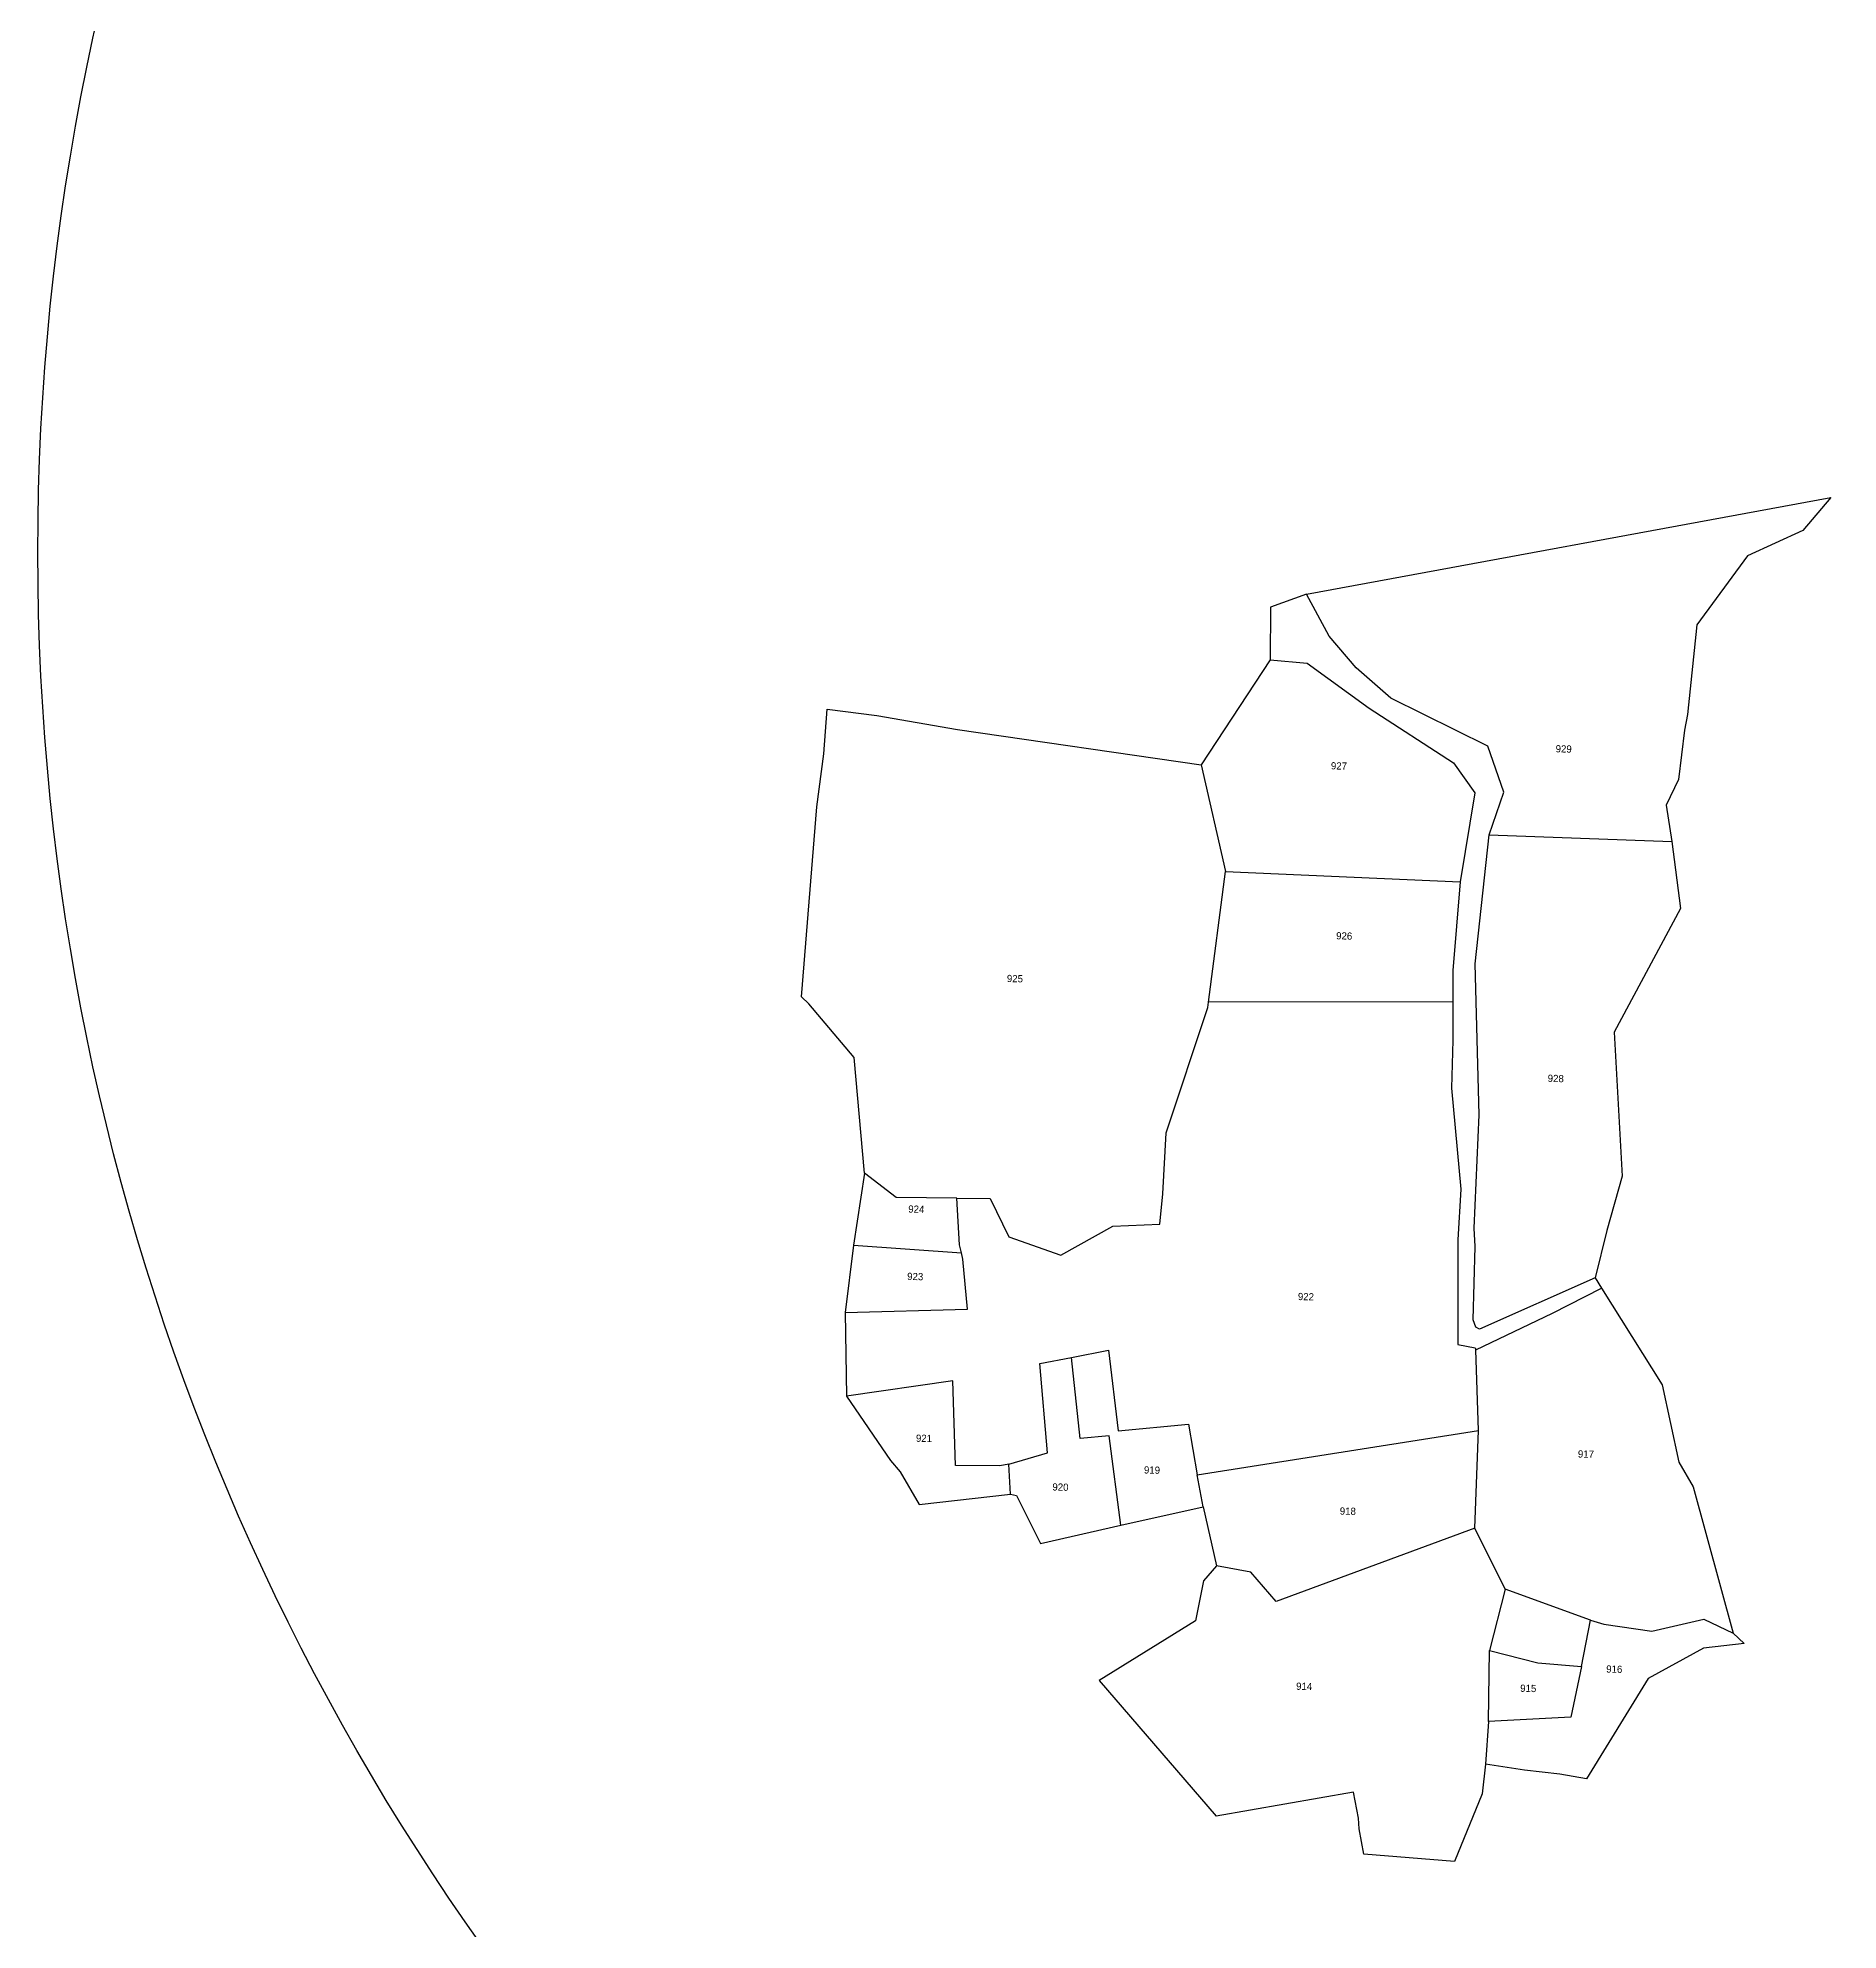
# Model space of a CAD drawing. Header units: metres. Extents: x 258265 to 262653, y 2177285 to 2183135.
# Drawn here: x 258264.7 to 258713.9, y 2180021.3 to 2180493.5 of the extents above; entities that cross this region are included whole.
import ezdxf

# ---------------------------------------------------------------- set-up
doc = ezdxf.new("R2010")
doc.units = ezdxf.units.M
for name, color, linetype in [('OFF', 1, 'Continuous'), ('POLY_PARCEL', 6, 'Continuous'), ('POLY_ROAD', 30, 'Continuous'), ('TEXT_PARCEL', 7, 'Continuous')]:
    doc.layers.add(name, color=color, linetype=linetype)
doc.styles.add('TEXT_MAP', font='', dxfattribs={"height": 1.8})
doc.styles.get('TEXT_MAP').set_extended_font_data('Kruti Dev 050')

# ---------------------------------------------------------------- blocks, each defined once
blk = doc.blocks.new('DSFVD')
at = {"layer": 'OFF'}
for points in [[(153.1, 365.51), (283.93, 389.59)], [(37.93, 186.26), (38.25, 165.4)]]:
    blk.add_lwpolyline(points, dxfattribs=at)
at = {"layer": 'POLY_PARCEL'}
for points in [[(283.93, 389.59), (276.87, 381.4), (263.12, 375.05), (250.45, 357.84), (248.09, 335.43), (247.37, 331.56), (245.9, 319.26), (242.81, 312.82), (244.22, 303.75)], [(144, 349.12), (126.74, 322.93)], [(42.79, 221.02), (40.19, 249.9), (28.86, 263.29), (27.05, 265.03), (30.9, 312.41), (32.58, 325.65), (33.43, 336.77), (45.82, 335.23), (66.01, 331.76), (126.74, 322.93)], [(126.74, 322.93), (132.88, 296.25)], [(198.66, 305.47), (244.22, 303.75)], [(244.22, 303.75), (246.39, 287.08), (229.85, 256.17), (231.81, 220.23), (228.03, 206.67), (225.13, 194.89)], [(128.61, 263.68), (132.88, 296.25)], [(132.88, 296.25), (191.37, 293.7)], [(65.77, 214.78), (74.1, 214.71), (78.75, 205.09), (91.73, 200.54), (104.74, 207.78), (116.46, 208.25), (117.23, 215.84), (118.01, 231.06), (128.43, 262.36), (128.61, 263.68)], [(189.57, 263.73), (128.61, 263.68)], [(42.79, 221.02), (40.05, 203.05)], [(65.77, 214.78), (50.67, 214.95), (42.79, 221.02)], [(66.95, 201.16), (66.5, 203.12), (65.77, 214.78)], [(40.05, 203.05), (37.93, 186.26), (68.44, 187.06), (67.31, 199.56), (66.95, 201.16)], [(40.05, 203.05), (66.95, 201.16)], [(225.13, 194.89), (226.63, 192.29)], [(226.63, 192.29), (241.79, 168.17), (245.93, 148.9), (249.53, 142.78), (259.56, 106.25)], [(78.75, 148.38), (88.45, 151.24), (86.54, 173.48), (94.41, 175.04)], [(94.41, 175.04), (103.68, 176.88), (106.06, 156.71), (123.64, 158.41), (125.78, 145.76)], [(106.7, 133.17), (103.83, 155.46), (96.56, 154.79), (94.41, 175.04)], [(195.95, 156.8), (195.29, 176.92)], [(78.75, 148.38), (76.54, 147.96), (65.49, 148.04), (64.8, 169.2), (38.25, 165.4), (49.23, 149.31), (51.66, 146.49), (56.4, 138.36), (79.23, 140.91)], [(125.78, 145.76), (195.95, 156.8)], [(195.06, 132.46), (195.95, 156.8)], [(79.23, 140.91), (78.75, 148.38)], [(127.27, 137.79), (125.78, 145.76)], [(79.23, 140.91), (80.71, 140.61), (86.67, 128.59), (106.7, 133.17)], [(106.7, 133.17), (127.27, 137.79)], [(127.27, 137.79), (130.63, 123.06)], [(195.06, 132.46), (145.46, 114.13), (139.21, 121.41), (130.63, 123.06)], [(202.67, 117.19), (195.06, 132.46)], [(130.63, 123.06), (127.39, 119.28), (125.32, 109.29), (101.31, 94.43), (130.51, 60.55)], [(202.67, 117.19), (198.74, 101.92)], [(223.95, 109.47), (202.67, 117.19)], [(221.66, 97.88), (223.95, 109.47)], [(223.95, 109.47), (227.29, 108.5), (239.19, 106.73), (252.23, 109.75), (259.56, 106.25)], [(259.56, 106.25), (262.27, 103.65), (252.08, 102.51)], [(252.08, 102.51), (238.3, 94.9), (222.95, 69.87), (216.27, 71.08), (207.46, 72.02), (197.7, 73.56)], [(198.44, 84.17), (198.74, 101.92)], [(198.74, 101.92), (210.8, 98.79), (221.66, 97.88)], [(221.66, 97.88), (219.03, 85.29), (198.44, 84.17)], [(198.44, 84.17), (197.7, 73.56)], [(197.7, 73.56), (196.87, 66.13), (189.96, 49.27), (167.38, 51.06), (166.16, 57.37), (166, 60.04), (164.81, 66.52), (130.51, 60.55)]]:
    blk.add_lwpolyline(points, dxfattribs=at)
at = {"layer": 'POLY_ROAD'}
for points in [[(153.1, 365.51), (144.05, 362.21), (144, 349.12)], [(198.66, 305.47), (202.3, 316.05), (198.29, 327.58), (174.13, 339.53), (165.45, 347.07), (158.68, 355.01), (153.1, 365.51)], [(144, 349.12), (153.23, 348.25), (168.72, 337.07), (189.75, 323.39), (195.04, 315.95), (191.37, 293.7)], [(225.13, 194.89), (196.24, 182.07), (195.3, 182.57), (194.63, 184.42), (195.12, 202.74), (194.93, 207.32), (196.13, 235.57), (195.17, 273.23), (198.66, 305.47)], [(191.37, 293.7), (189.54, 271.58), (189.57, 263.73)], [(189.57, 263.73), (189.61, 254.2), (189.27, 242.24), (191.59, 216.99), (190.82, 204.42), (190.86, 178.27), (195.18, 177.4), (195.29, 176.92)], [(195.29, 176.92), (214.47, 186.1), (226.63, 192.29)]]:
    blk.add_lwpolyline(points, dxfattribs=at)
at = {"layer": 'TEXT_PARCEL', "style": 'TEXT_MAP'}
for s, p in [('929', (215.21, 326.03)), ('927', (159.13, 321.78)), ('926', (160.44, 279.37)), ('925', (78.28, 268.71)), ('928', (213.23, 243.79)), ('924', (53.67, 211.18)), ('923', (53.4, 194.37)), ('922', (150.9, 189.35)), ('921', (55.59, 154)), ('917', (220.76, 150.06)), ('919', (112.48, 146.08)), ('920', (89.64, 141.83)), ('918', (161.35, 135.82)), ('916', (227.83, 96.4)), ('914', (150.45, 92.11)), ('915', (206.37, 91.61))]:
    blk.add_text(s, height=1.8, rotation=358.6564, dxfattribs=at).set_placement(p)

msp = doc.modelspace()

# ---------------------------------------------------------------- linework, layer by layer
msp.add_circle((258865.25, 2180365.07), 600.58)

# ---------------------------------------------------------------- block references
msp.add_blockref('DSFVD', (258428.17, 2179989.15))

doc.saveas('drawing.dxf')
